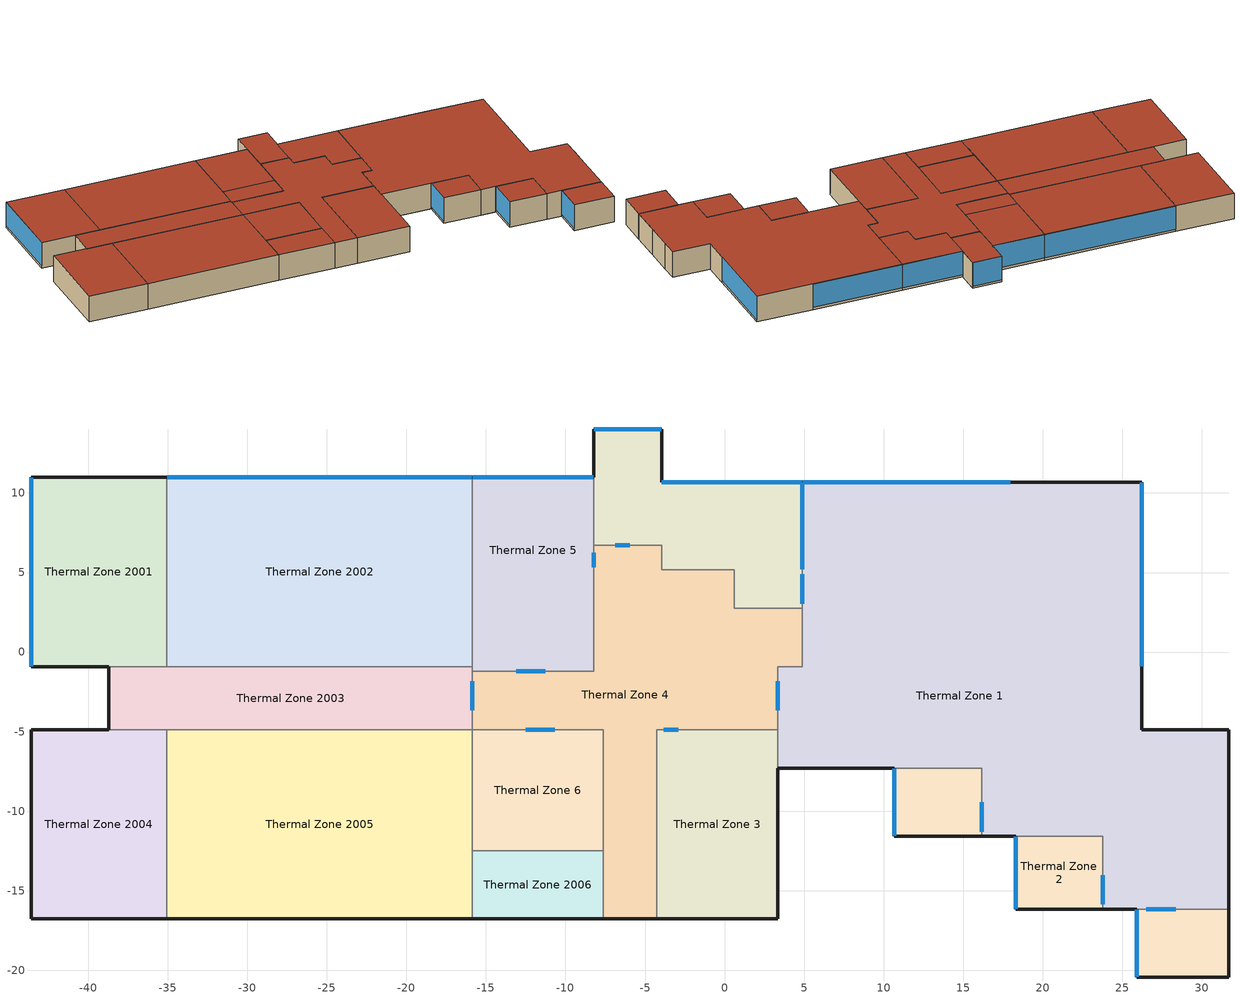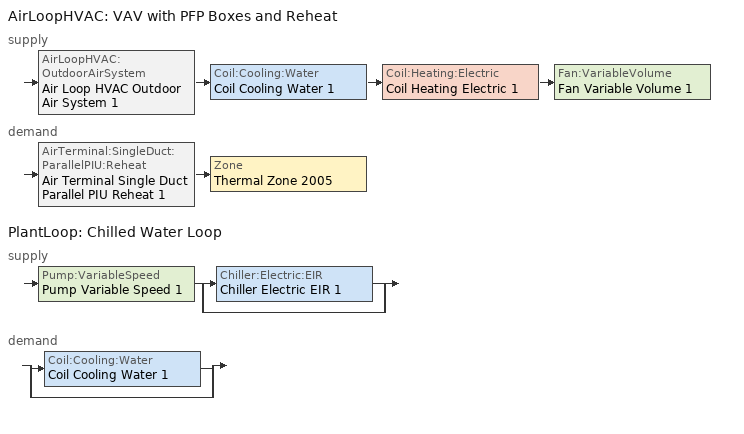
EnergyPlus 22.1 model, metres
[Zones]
Thermal Zone 1
 floor ground (ExtSlabCarpet 4in ClimateZone 1-8): 26.21,10.67 26.21,-4.88 31.7,-4.88 31.7,-16.15 23.77,-16.15 23.77,-11.58 16.15,-11.58 16.15,-7.32 3.35,-7.32 3.35,-0.91 4.88,-0.91 4.88,10.67 z0
 wall outside (ASHRAE 189.1-2009 ExtWall Mass ClimateZone 3): 16.15,-11.58 18.29,-11.58 / 3.35,-7.32 10.67,-7.32 / 31.7,-16.15 31.7,-11.58 31.7,-7.32 31.7,-4.88 26.21,-4.88 26.21,-0.91 26.21,10.67 17.98,10.67 4.88,10.67 / 23.77,-16.15 25.91,-16.15 z0:3.96
 wall to Thermal Zone 2 (Interior Wall): 18.29,-11.58 23.77,-11.58 23.77,-16.15 / 10.67,-7.32 16.15,-7.32 16.15,-11.58 / 25.91,-16.15 31.7,-16.15 z0:3.96
 wall to Thermal Zone 3 (Interior Wall): 3.35,-4.88 3.35,-7.32 / 4.88,10.67 4.88,5.18 4.88,2.74 z0:3.96
 wall to Thermal Zone 4 (Interior Wall): 4.88,2.74 4.88,-0.91 3.35,-0.91 3.35,-4.88 z0:3.96
 window inside (Interior Window): 16.15,-9.45 16.15,-11.28 / 3.35,-1.83 3.35,-3.66 / 4.88,4.88 4.88,3.05 / 26.52,-16.15 28.35,-16.15 / 23.77,-14.02 23.77,-15.85 z0:2.03; 4.88,10.64 4.88,5.21 z0.34:3.94
 window (ASHRAE 189.1-2009 ExtWindow ClimateZone 3): 17.96,10.67 4.9,10.67 / 26.21,-0.89 26.21,10.64 z0.36:3.94
 roof outside (ASHRAE 189.1-2009 ExtRoof IEAD ClimateZone 2-5): 31.7,-16.15 31.7,-4.88 26.21,-4.88 26.21,10.67 4.88,10.67 4.88,-0.91 3.35,-0.91 3.35,-7.32 16.15,-7.32 16.15,-11.58 23.77,-11.58 23.77,-16.15 z3.96
Thermal Zone 2
 floor ground (ExtSlabCarpet 4in ClimateZone 1-8): 16.15,-7.32 16.15,-11.58 10.67,-11.58 10.67,-7.32 z0; 23.77,-11.58 23.77,-16.15 18.29,-16.15 18.29,-11.58 z0; 31.7,-16.15 31.7,-20.42 25.91,-20.42 25.91,-16.15 z0
 wall outside (ASHRAE 189.1-2009 ExtWall Mass ClimateZone 3): 10.67,-7.32 10.67,-11.58 16.15,-11.58 / 18.29,-11.58 18.29,-16.15 23.77,-16.15 / 25.91,-16.15 25.91,-20.42 31.7,-20.42 31.7,-16.15 z0:3.96
 window (ASHRAE 189.1-2009 ExtWindow ClimateZone 3): 10.67,-7.34 10.67,-11.56 / 18.29,-11.61 18.29,-16.13 / 25.91,-16.18 25.91,-20.4 z0.33:3.94
 roof outside (ASHRAE 189.1-2009 ExtRoof IEAD ClimateZone 2-5): 16.15,-11.58 16.15,-7.32 10.67,-7.32 10.67,-11.58 z3.96; 23.77,-16.15 23.77,-11.58 18.29,-11.58 18.29,-16.15 z3.96; 31.7,-20.42 31.7,-16.15 25.91,-16.15 25.91,-20.42 z3.96
Thermal Zone 2001
 floor ground (ExtSlabCarpet 4in ClimateZone 1-8): -35.05,10.97 -35.05,-0.91 -43.59,-0.91 -43.59,10.97 z0
 wall outside (ASHRAE 189.1-2009 ExtWall Mass ClimateZone 3): -35.05,10.97 -43.59,10.97 -43.59,-0.91 -38.71,-0.91 z0:3.96
 wall to Thermal Zone 2002 (AirWall): -35.05,-0.91 -35.05,10.97 z0:3.96
 wall to Thermal Zone 2003 (AirWall): -38.71,-0.91 -35.05,-0.91 z0:3.96
 window (ASHRAE 189.1-2009 ExtWindow ClimateZone 3): -43.59,10.95 -43.59,-0.89 z0.36:3.94
 roof outside (ASHRAE 189.1-2009 ExtRoof IEAD ClimateZone 2-5): -35.05,-0.91 -35.05,10.97 -43.59,10.97 -43.59,-0.91 z3.96
Thermal Zone 2002
 floor ground (ExtSlabCarpet 4in ClimateZone 1-8): -15.85,10.97 -15.85,-0.91 -35.05,-0.91 -35.05,10.97 z0
 wall outside (ASHRAE 189.1-2009 ExtWall Mass ClimateZone 3): -15.85,10.97 -35.05,10.97 z0:3.96
 wall to Thermal Zone 5 (Interior Wall): -15.85,-0.91 -15.85,1.83 -15.85,10.97 z0:3.96
 wall to Thermal Zone 2003 (AirWall): -35.05,-0.91 -15.85,-0.91 z0:3.96
 window (ASHRAE 189.1-2009 ExtWindow ClimateZone 3): -15.88,10.97 -35.03,10.97 z0.36:3.94
 roof outside (ASHRAE 189.1-2009 ExtRoof IEAD ClimateZone 2-5): -15.85,-0.91 -15.85,10.97 -35.05,10.97 -35.05,-0.91 z3.96
Thermal Zone 2003
 floor ground (ExtSlabCarpet 4in ClimateZone 1-8): -15.85,-0.91 -15.85,-4.88 -38.71,-4.88 -38.71,-0.91 z0
 wall outside (ASHRAE 189.1-2009 ExtWall Mass ClimateZone 3): -38.71,-0.91 -38.71,-4.88 z0:3.96
 wall to Thermal Zone 5 (Interior Wall): -15.85,-1.22 -15.85,-0.91 z0:3.96
 wall to Thermal Zone 4 (Interior Wall): -15.85,-4.88 -15.85,-1.22 z0:3.96
 wall to Thermal Zone 2005 (AirWall): -35.05,-4.88 -15.85,-4.88 z0:3.96
 wall to Thermal Zone 2004 (AirWall): -38.71,-4.88 -35.05,-4.88 z0:3.96
 window inside (Interior Window): -15.85,-3.66 -15.85,-1.83 z0:2.03
 roof outside (ASHRAE 189.1-2009 ExtRoof IEAD ClimateZone 2-5): -15.85,-4.88 -15.85,-0.91 -38.71,-0.91 -38.71,-4.88 z3.96
Thermal Zone 2004
 floor ground (ExtSlabCarpet 4in ClimateZone 1-8): -35.05,-4.88 -35.05,-16.76 -43.59,-16.76 -43.59,-4.88 z0
 wall outside (ASHRAE 189.1-2009 ExtWall Mass ClimateZone 3): -38.71,-4.88 -43.59,-4.88 -43.59,-16.76 -35.05,-16.76 z0:3.96
 wall to Thermal Zone 2005 (AirWall): -35.05,-16.76 -35.05,-4.88 z0:3.96
 roof outside (ASHRAE 189.1-2009 ExtRoof IEAD ClimateZone 2-5): -35.05,-16.76 -35.05,-4.88 -43.59,-4.88 -43.59,-16.76 z3.96
Thermal Zone 2005
 floor ground (ExtSlabCarpet 4in ClimateZone 1-8): -15.85,-4.88 -15.85,-16.76 -35.05,-16.76 -35.05,-4.88 z0
 wall outside (ASHRAE 189.1-2009 ExtWall Mass ClimateZone 3): -35.05,-16.76 -15.85,-16.76 z0:3.96
 wall to Thermal Zone 6 (Interior Wall): -15.85,-12.5 -15.85,-4.88 z0:3.96
 wall to Thermal Zone 2006 (AirWall): -15.85,-16.76 -15.85,-12.5 z0:3.96
 roof outside (ASHRAE 189.1-2009 ExtRoof IEAD ClimateZone 2-5): -15.85,-16.76 -15.85,-4.88 -35.05,-4.88 -35.05,-16.76 z3.96
Thermal Zone 2006
 floor ground (ExtSlabCarpet 4in ClimateZone 1-8): -7.62,-12.5 -7.62,-16.76 -15.85,-16.76 -15.85,-12.5 z0
 wall outside (ASHRAE 189.1-2009 ExtWall Mass ClimateZone 3): -15.85,-16.76 -7.62,-16.76 z0:3.96
 wall to Thermal Zone 6 (Interior Wall): -7.62,-12.5 -15.85,-12.5 z0:3.96
 wall to Thermal Zone 4 (Interior Wall): -7.62,-16.76 -7.62,-12.5 z0:3.96
 roof outside (ASHRAE 189.1-2009 ExtRoof IEAD ClimateZone 2-5): -7.62,-16.76 -7.62,-12.5 -15.85,-12.5 -15.85,-16.76 z3.96
Thermal Zone 3
 floor ground (ExtSlabCarpet 4in ClimateZone 1-8): 4.88,10.67 4.88,2.74 0.61,2.74 0.61,5.18 -3.96,5.18 -3.96,10.67 z0; 3.35,-4.88 3.35,-16.76 -4.27,-16.76 -4.27,-4.88 z0; -3.96,14.02 -3.96,6.71 -8.23,6.71 -8.23,14.02 z0
 wall outside (ASHRAE 189.1-2009 ExtWall Mass ClimateZone 3): 4.88,10.67 -3.96,10.67 -3.96,14.02 -8.23,14.02 -8.23,10.97 / -4.27,-16.76 3.35,-16.76 3.35,-7.32 z0:3.96
 wall to Thermal Zone 4 (Interior Wall): 3.35,-4.88 -3.96,-4.88 -4.27,-4.88 -4.27,-16.76 / -8.23,6.71 -3.96,6.71 -3.96,5.18 0.61,5.18 0.61,2.74 4.88,2.74 z0:3.96
 wall to Thermal Zone 5 (Interior Wall): -8.23,10.97 -8.23,6.71 z0:3.96
 window (ASHRAE 189.1-2009 ExtWindow ClimateZone 3): -3.99,14.02 -8.2,14.02 z0.33:3.94; 4.85,10.67 -3.94,10.67 z0.35:3.94
 window inside (Interior Window): -2.9,-4.88 -3.81,-4.88 / -6.86,6.71 -5.94,6.71 z0:2.03
 roof outside (ASHRAE 189.1-2009 ExtRoof IEAD ClimateZone 2-5): 4.88,2.74 4.88,10.67 -3.96,10.67 -3.96,5.18 0.61,5.18 0.61,2.74 z3.96; 3.35,-16.76 3.35,-4.88 -4.27,-4.88 -4.27,-16.76 z3.96; -3.96,6.71 -3.96,14.02 -8.23,14.02 -8.23,6.71 z3.96
Thermal Zone 4
 floor ground (ExtSlabCarpet 4in ClimateZone 1-8): -3.96,6.71 -3.96,5.18 0.61,5.18 0.61,2.74 4.88,2.74 4.88,-0.91 3.35,-0.91 3.35,-4.88 -4.27,-4.88 -4.27,-16.76 -7.62,-16.76 -7.62,-4.88 -15.85,-4.88 -15.85,-1.22 -8.23,-1.22 -8.23,6.71 z0
 wall outside (ASHRAE 189.1-2009 ExtWall Mass ClimateZone 3): -7.62,-16.76 -4.27,-16.76 z0:3.96
 wall to Thermal Zone 6 (Interior Wall): -15.85,-4.88 -8.23,-4.88 -7.62,-4.88 -7.62,-12.5 z0:3.96
 wall to Thermal Zone 5 (Interior Wall): -8.23,6.71 -8.23,1.83 -8.23,-1.22 -10.97,-1.22 -13.41,-1.22 -15.85,-1.22 z0:3.96
 window inside (Interior Window): -12.5,-4.88 -10.67,-4.88 / -11.28,-1.22 -13.11,-1.22 / -8.23,6.25 -8.23,5.33 z0:2.03
 roof outside (ASHRAE 189.1-2009 ExtRoof IEAD ClimateZone 2-5): -4.27,-16.76 -4.27,-4.88 3.35,-4.88 3.35,-0.91 4.88,-0.91 4.88,2.74 0.61,2.74 0.61,5.18 -3.96,5.18 -3.96,6.71 -8.23,6.71 -8.23,-1.22 -15.85,-1.22 -15.85,-4.88 -7.62,-4.88 -7.62,-16.76 z3.96
Thermal Zone 5
 floor ground (ExtSlabCarpet 4in ClimateZone 1-8): -8.23,10.97 -8.23,1.83 -15.85,1.83 -15.85,10.97 z0; -8.23,1.83 -8.23,-1.22 -15.85,-1.22 -15.85,1.83 z0
 wall outside (ASHRAE 189.1-2009 ExtWall Mass ClimateZone 3): -8.23,10.97 -15.85,10.97 z0:3.96
 window (ASHRAE 189.1-2009 ExtWindow ClimateZone 3): -8.26,10.97 -15.82,10.97 z0.35:3.94
 roof outside (ASHRAE 189.1-2009 ExtRoof IEAD ClimateZone 2-5): -8.23,1.83 -8.23,10.97 -15.85,10.97 -15.85,1.83 z3.96; -8.23,-1.22 -8.23,1.83 -15.85,1.83 -15.85,-1.22 z3.96
Thermal Zone 6
 floor ground (ExtSlabCarpet 4in ClimateZone 1-8): -7.62,-4.88 -7.62,-12.5 -15.85,-12.5 -15.85,-4.88 z0
 roof outside (ASHRAE 189.1-2009 ExtRoof IEAD ClimateZone 2-5): -7.62,-12.5 -7.62,-4.88 -15.85,-4.88 -15.85,-12.5 z3.96
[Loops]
AirLoopHVAC 'VAV with PFP Boxes and Reheat'
 supply: AirLoopHVAC:OutdoorAirSystem 'Air Loop HVAC Outdoor Air System 1' > Coil:Cooling:Water 'Coil Cooling Water 1' > Coil:Heating:Electric 'Coil Heating Electric 1' > Fan:VariableVolume 'Fan Variable Volume 1'
 demand: AirTerminal:SingleDuct:ParallelPIU:Reheat 'Air Terminal Single Duct Parallel PIU Reheat 1' > Zone 'Thermal Zone 2005'
PlantLoop 'Chilled Water Loop'
 supply: Pump:VariableSpeed 'Pump Variable Speed 1' > split
  | Chiller:Electric:EIR 'Chiller Electric EIR 1'
  | bypass
 demand: split
  | Coil:Cooling:Water 'Coil Cooling Water 1'
  | bypass
[Building]
Building 1: North Axis {deg}=71.5
[Site:Location]
Greenville-Spartanburg Intl AP: Latitude {deg}=34.9; Longitude {deg}=-82.217; Time Zone {hr}=-5; Elevation {m}=292
[SizingPeriod:DesignDay] Month=7; Day of Month=21; Day Type=SummerDesignDay; Daily Dry-Bulb Temperature Range {deltaC}=10.3; Dry-Bulb Temperature Range Modifier Type=DefaultMultipliers; Barometric Pressure {Pa}=97866; Wind Speed {m/s}=3.2; Wind Direction {deg}=230; Rain Indicator=No; Snow Indicator=No; Daylight Saving Time Indicator=No; Solar Model Indicator=ASHRAETau; ASHRAE Clear Sky Optical Depth for Beam Irradiance (taub)=0.525; ASHRAE Clear Sky Optical Depth for Diffuse Irradiance (taud)=2.03; Begin Environment Reset Mode=FullResetAtBeginEnvironment
Name | Maximum Dry-Bulb Temperature {C} | Humidity Condition Type | Wetbulb or DewPoint at Maximum Dry-Bulb {C}
Greenville-Spartanburg Intl A Ann Clg .4% Condns DB=>MWB | 34.5 | Wetbulb | 23
Greenville-Spartanburg Intl A Ann Clg .4% Condns DP=>MDB | 26.7 | WetBulb | 23.4
[Material] Thermal Absorptance=0.9
Name | Roughness | Thickness {m} | Conductivity {W/m-K} | Density {kg/m3} | Specific Heat {J/kg-K} | Solar Absorptance | Visible Absorptance
1/2IN Gypsum | Smooth | 0.0127 | 0.16 | 784.9 | 830 | 0.4 | 0.4
1IN Stucco | Smooth | 0.0253 | 0.6918 | 1858 | 837 | 0.92 | 0.92
8IN Concrete HW | MediumRough | 0.2033 | 1.7296 | 2243 | 837 | 0.65 | 0.65
G01a 19mm gypsum board | MediumSmooth | 0.019 | 0.16 | 800 | 1090 | 0.4 | 0.4
MAT-CC05 4 HW CONCRETE | Rough | 0.1016 | 1.311 | 2240 | 836.8 | 0.85 | 0.85
Metal Decking | MediumSmooth | 0.0015 | 45.006 | 7680 | 418.4 | 0.6 | 0.6
Roof Insulation [21] | MediumRough | 0.2105 | 0.049 | 265 | 836.8 | 0.7 | 0.7
Roof Membrane | VeryRough | 0.0095 | 0.16 | 1121.29 | 1460 | 0.7 | 0.7
Wall Insulation [36] | MediumRough | 0.0566 | 0.0432 | 91 | 837 | 0.5 | 0.5
[Material:AirGap]
F04 Wall air space resistance: Thermal Resistance {m2-K/W}=0.15
[Material:NoMass]
CP02 CARPET PAD: Roughness=Smooth; Thermal Resistance {m2-K/W}=0.1; Thermal Absorptance=0.9; Solar Absorptance=0.8; Visible Absorptance=0.8
[WindowMaterial:Glazing] Optical Data Type=SpectralAverage; Thickness {m}=0.003; Back Side Solar Reflectance at Normal Incidence=0; Back Side Visible Reflectance at Normal Incidence=0; Infrared Transmittance at Normal Incidence=0; Dirt Correction Factor for Solar and Visible Transmittance=1; Solar Diffusing=No
Name | Solar Transmittance at Normal Incidence | Front Side Solar Reflectance at Normal Incidence | Visible Transmittance at Normal Incidence | Front Side Visible Reflectance at Normal Incidence | Front Side Infrared Hemispherical Emissivity | Back Side Infrared Hemispherical Emissivity | Conductivity {W/m-K}
Clear 3mm | 0.837 | 0.075 | 0.898 | 0.081 | 0.84 | 0.84 | 0.9
Theoretical Glass [202] | 0.2325 | 0.7175 | 0.3192 | 0.6308 | 0.9 | 0.9 | 0.0192
[Construction]
ASHRAE 189.1-2009 ExtRoof IEAD ClimateZone 2-5: Roof Membrane, Roof Insulation [21], Metal Decking
ASHRAE 189.1-2009 ExtWall Mass ClimateZone 3: 1IN Stucco, 8IN Concrete HW, Wall Insulation [36], 1/2IN Gypsum
ASHRAE 189.1-2009 ExtWindow ClimateZone 3: Theoretical Glass [202]
ExtSlabCarpet 4in ClimateZone 1-8: MAT-CC05 4 HW CONCRETE, CP02 CARPET PAD
Interior Wall: G01a 19mm gypsum board, F04 Wall air space resistance, G01a 19mm gypsum board
Interior Window: Clear 3mm
[Construction:AirBoundary]
AirWall: None, 0
[Zone] Multiplier=1; Part of Total Floor Area=Yes
Thermal Zone 1; Thermal Zone 2; Thermal Zone 2001; Thermal Zone 2002; Thermal Zone 2003; Thermal Zone 2004; Thermal Zone 2005; Thermal Zone 2006; Thermal Zone 3; Thermal Zone 4; Thermal Zone 5; Thermal Zone 6
[ZoneControl:Thermostat]
Thermal Zone 2005 Thermostat: Zone or ZoneList=Thermal Zone 2005; Control Type Schedule=Thermal Zone 2005 Thermostat Schedule; Control 1=Thermostat Setpoint Dual Setpoint 8; Temperature Difference Between Cutout And Setpoint {deltaC}=0
[ThermostatSetpoint:DualSetpoint]
Thermostat Setpoint Dual Setpoint 8: Heating Setpoint Temperature Schedule=HVAC_heat; Cooling Setpoint Temperature Schedule=HVAC_cool
[AirTerminal:SingleDuct:ParallelPIU:Reheat]
Air Terminal Single Duct Parallel PIU Reheat 1: Availability Schedule=Always On Discrete; Maximum Primary Air Flow Rate {m3/s}=Autosize; Maximum Secondary Air Flow Rate {m3/s}=Autosize; Minimum Primary Air Flow Fraction=Autosize; Fan On Flow Fraction=Autosize; Fan=Fan Constant Volume 1; Reheat Coil=Coil Heating Electric 2; Maximum Hot Water or Steam Flow Rate {m3/s}=Autosize; Minimum Hot Water or Steam Flow Rate {m3/s}=0; Convergence Tolerance=0.001
[Coil:Heating:Electric] Availability Schedule=Always On Discrete; Efficiency=1; Nominal Capacity {W}=Autosize
Coil Heating Electric 2; Coil Heating Electric 1
[Fan:ConstantVolume]
Fan Constant Volume 1: Availability Schedule=Always On Discrete; Fan Total Efficiency=0.7; Pressure Rise {Pa}=300; Maximum Flow Rate {m3/s}=AutoSize; Motor Efficiency=0.9; Motor In Airstream Fraction=1
[Zone equipment]
Thermal Zone 2005: Air Terminal Single Duct Parallel PIU Reheat 1
[Sizing:Zone]
Thermal Zone 2005: Zone Cooling Design Supply Air Temperature Input Method=SupplyAirTemperature; Zone Cooling Design Supply Air Temperature {C}=14; Zone Cooling Design Supply Air Temperature Difference {deltaC}=11.11; Zone Heating Design Supply Air Temperature Input Method=SupplyAirTemperature; Zone Heating Design Supply Air Temperature {C}=40; Zone Heating Design Supply Air Temperature Difference {deltaC}=11.11; Zone Cooling Design Supply Air Humidity Ratio {kgWater/kgDryAir}=0.0085; Zone Heating Design Supply Air Humidity Ratio {kgWater/kgDryAir}=0.008; Design Specification Outdoor Air Object=189.1-2009 - Office - OpenOffice - CZ1-3 Ventilation; Cooling Design Air Flow Method=DesignDay; Cooling Design Air Flow Rate {m3/s}=0; Cooling Minimum Air Flow per Zone Floor Area {m3/s-m2}=0.000762; Cooling Minimum Air Flow {m3/s}=0; Cooling Minimum Air Flow Fraction=0; Heating Design Air Flow Method=DesignDay; Heating Design Air Flow Rate {m3/s}=0; Heating Maximum Air Flow per Zone Floor Area {m3/s-m2}=0.002032; Heating Maximum Air Flow {m3/s}=0.141576; Heating Maximum Air Flow Fraction=0.3; Account for Dedicated Outdoor Air System=Yes; Dedicated Outdoor Air System Control Strategy=NeutralSupplyAir; Dedicated Outdoor Air Low Setpoint Temperature for Design {C}=Autosize; Dedicated Outdoor Air High Setpoint Temperature for Design {C}=Autosize
[Controller:MechanicalVentilation]
Controller Mechanical Ventilation 1: Availability Schedule=Always On Discrete; Demand Controlled Ventilation=No; System Outdoor Air Method=ZoneSum; Zone or ZoneList Name 1=Thermal Zone 2005; Design Specification Outdoor Air Object Name 1=189.1-2009 - Office - OpenOffice - CZ1-3 Ventilation
[DesignSpecification:OutdoorAir]
189.1-2009 - Office - OpenOffice - CZ1-3 Ventilation: Outdoor Air Method=Sum; Outdoor Air Flow per Person {m3/s-person}=0.00943895; Outdoor Air Flow per Zone Floor Area {m3/s-m2}=0; Outdoor Air Flow per Zone {m3/s}=0; Outdoor Air Flow Air Changes per Hour {1/hr}=0
[InternalMass] Construction=Interior Wall
Name | Zone or ZoneList | Surface Area {m2}
Merged Face 108 - Face 96 | Thermal Zone 3 | 15.7006
Merged Face 67 - Face 82 | Thermal Zone 5 | 10.8697
Merged Face 68 - Face 81; Merged Face 69 - Face 80 | Thermal Zone 5 | 9.66192
[AirLoopHVAC]
VAV with PFP Boxes and Reheat: Design Supply Air Flow Rate {m3/s}=AutoSize; Design Return Air Flow Fraction of Supply Air Flow=1
[Sizing:System]
VAV with PFP Boxes and Reheat: Type of Load to Size On=Sensible; Design Outdoor Air Flow Rate {m3/s}=Autosize; Central Heating Maximum System Air Flow Ratio=0.3; Preheat Design Temperature {C}=7; Preheat Design Humidity Ratio {kgWater/kgDryAir}=0.008; Precool Design Temperature {C}=12.8; Precool Design Humidity Ratio {kgWater/kgDryAir}=0.008; Central Cooling Design Supply Air Temperature {C}=12.8; Central Heating Design Supply Air Temperature {C}=16.7; Type of Zone Sum to Use=NonCoincident; 100% Outdoor Air in Cooling=Yes; 100% Outdoor Air in Heating=Yes; Central Cooling Design Supply Air Humidity Ratio {kgWater/kgDryAir}=0.0085; Central Heating Design Supply Air Humidity Ratio {kgWater/kgDryAir}=0.008; Cooling Supply Air Flow Rate Method=DesignDay; Cooling Supply Air Flow Rate {m3/s}=0; Cooling Supply Air Flow Rate Per Floor Area {m3/s-m2}=0.00996765; Cooling Fraction of Autosized Cooling Supply Air Flow Rate=1; Cooling Supply Air Flow Rate Per Unit Cooling Capacity {m3/s-W}=3.94755e-05; Heating Supply Air Flow Rate Method=DesignDay; Heating Supply Air Flow Rate {m3/s}=0; Heating Supply Air Flow Rate Per Floor Area {m3/s-m2}=0.00996765; Heating Fraction of Autosized Heating Supply Air Flow Rate=1; Heating Fraction of Autosized Cooling Supply Air Flow Rate=1; Heating Supply Air Flow Rate Per Unit Heating Capacity {m3/s-W}=3.15882e-05; System Outdoor Air Method=ZoneSum; Zone Maximum Outdoor Air Fraction=1; Cooling Design Capacity Method=CoolingDesignCapacity; Cooling Design Capacity {W}=Autosize; Cooling Design Capacity Per Floor Area {W/m2}=234.7; Fraction of Autosized Cooling Design Capacity=1; Heating Design Capacity Method=HeatingDesignCapacity; Heating Design Capacity {W}=Autosize; Heating Design Capacity Per Floor Area {W/m2}=157; Fraction of Autosized Heating Design Capacity=1; Central Cooling Capacity Control Method=OnOff; Occupant Diversity=Autosize
[Controller:WaterCoil]
Controller Water Coil 1: Control Variable=Temperature; Action=Reverse; Actuator Variable=Flow; Controller Convergence Tolerance {deltaC}=Autosize; Maximum Actuated Flow {m3/s}=Autosize; Minimum Actuated Flow {m3/s}=0
[AvailabilityManager:Scheduled] Schedule=Always On Discrete
VAV with PFP Boxes and Reheat Availability Manager; Air Loop HVAC Outdoor Air System 1 Availability Manager
[Controller:OutdoorAir]
Controller Outdoor Air 1: Minimum Outdoor Air Flow Rate {m3/s}=0; Maximum Outdoor Air Flow Rate {m3/s}=Autosize; Economizer Control Type=NoEconomizer; Economizer Control Action Type=ModulateFlow; Economizer Maximum Limit Dry-Bulb Temperature {C}=28; Economizer Maximum Limit Enthalpy {J/kg}=64000; Economizer Minimum Limit Dry-Bulb Temperature {C}=-100; Lockout Type=NoLockout; Minimum Limit Type=FixedMinimum; Mechanical Ventilation Controller=Controller Mechanical Ventilation 1; High Humidity Control=No; Control High Indoor Humidity Based on Outdoor Humidity Ratio=Yes; Heat Recovery Bypass Control Type=BypassWhenWithinEconomizerLimits
[SetpointManager:MixedAir] Control Variable=Temperature
Node 20 OS Default SPM; Node 21 OS Default SPM; Node 22 OS Default SPM
[Coil:Cooling:Water]
Coil Cooling Water 1: Availability Schedule=Always On Discrete; Design Water Flow Rate {m3/s}=Autosize; Design Air Flow Rate {m3/s}=Autosize; Design Inlet Water Temperature {C}=Autosize; Design Inlet Air Temperature {C}=Autosize; Design Outlet Air Temperature {C}=Autosize; Design Inlet Air Humidity Ratio {kgWater/kgDryAir}=Autosize; Design Outlet Air Humidity Ratio {kgWater/kgDryAir}=Autosize; Type of Analysis=SimpleAnalysis; Heat Exchanger Configuration=CrossFlow
[Fan:VariableVolume]
Fan Variable Volume 1: Availability Schedule=Always On Discrete; Fan Total Efficiency=0.6045; Pressure Rise {Pa}=500; Maximum Flow Rate {m3/s}=AutoSize; Fan Power Minimum Flow Rate Input Method=FixedFlowRate; Fan Power Minimum Flow Fraction=0; Fan Power Minimum Air Flow Rate {m3/s}=0; Motor Efficiency=0.93; Motor In Airstream Fraction=1; Fan Power Coefficient 1=0.0407599; Fan Power Coefficient 2=0.088045; Fan Power Coefficient 3=-0.0729261; Fan Power Coefficient 4=0.94374; Fan Power Coefficient 5=0
[SetpointManager:Scheduled] Control Variable=Temperature
Name | Schedule
Setpoint Manager Scheduled 1 | Deck_Temperature 1
Setpoint Manager Scheduled 2 | Chilled_Water_Temperature
[PlantLoop]
Chilled Water Loop: Fluid Type=Water; Plant Equipment Operation Scheme=Chilled Water Loop Operation Schemes; Maximum Loop Temperature {C}=100; Minimum Loop Temperature {C}=0; Maximum Loop Flow Rate {m3/s}=Autosize; Minimum Loop Flow Rate {m3/s}=0; Plant Loop Volume {m3}=Autocalculate; Load Distribution Scheme=Optimal; Plant Loop Demand Calculation Scheme=SingleSetpoint; Common Pipe Simulation=None
[Sizing:Plant]
Chilled Water Loop: Loop Type=Cooling; Design Loop Exit Temperature {C}=7.22; Loop Design Temperature Difference {deltaC}=6.67; Sizing Option=NonCoincident; Zone Timesteps in Averaging Window=1; Coincident Sizing Factor Mode=None
[Pump:VariableSpeed]
Pump Variable Speed 1: Design Maximum Flow Rate {m3/s}=Autosize; Design Pump Head {Pa}=179352; Design Power Consumption {W}=Autosize; Motor Efficiency=0.9; Fraction of Motor Inefficiencies to Fluid Stream=0; Coefficient 1 of the Part Load Performance Curve=0; Coefficient 2 of the Part Load Performance Curve=1; Coefficient 3 of the Part Load Performance Curve=0; Coefficient 4 of the Part Load Performance Curve=0; Design Minimum Flow Rate {m3/s}=0; Pump Control Type=Intermittent; Skin Loss Radiative Fraction=0.5; Design Power Sizing Method=PowerPerFlowPerPressure; Design Electric Power per Unit Flow Rate {W/(m3/s)}=348701.1; Design Shaft Power per Unit Flow Rate per Unit Head {W/((m3/s)-Pa)}=1.28205; Design Minimum Flow Rate Fraction=0
[Chiller:Electric:EIR]
Chiller Electric EIR 1: Reference Capacity {W}=Autosize; Reference COP {W/W}=5.5; Reference Leaving Chilled Water Temperature {C}=6.67; Reference Entering Condenser Fluid Temperature {C}=29.4; Reference Chilled Water Flow Rate {m3/s}=Autosize; Reference Condenser Fluid Flow Rate {m3/s}=Autosize; Cooling Capacity Function of Temperature Curve=Curve Biquadratic 1; Electric Input to Cooling Output Ratio Function of Temperature Curve=Curve Biquadratic 2; Electric Input to Cooling Output Ratio Function of Part Load Ratio Curve=Curve Quadratic 2; Minimum Part Load Ratio=0.1; Maximum Part Load Ratio=1; Optimum Part Load Ratio=1; Minimum Unloading Ratio=0.2; Condenser Type=AirCooled; Condenser Fan Power Ratio {W/W}=0; Fraction of Compressor Electric Consumption Rejected by Condenser=1; Leaving Chilled Water Lower Temperature Limit {C}=2; Chiller Flow Mode=NotModulated; Sizing Factor=1; Basin Heater Capacity {W/K}=0; Basin Heater Setpoint Temperature {C}=10; Condenser Heat Recovery Relative Capacity Fraction=1
[PlantEquipmentOperationSchemes]
Chilled Water Loop Operation Schemes: Control Scheme Object Type 1=PlantEquipmentOperation:CoolingLoad; Control Scheme Name 1=Chilled Water Loop Cooling Operation Scheme; Control Scheme Schedule Name 1=Always On Discrete
[PlantEquipmentOperation:CoolingLoad]
Chilled Water Loop Cooling Operation Scheme: Load Range Lower Limit 1 {W}=0; Load Range Upper Limit 1 {W}=1000000000; Range Equipment List Name 1=Chilled Water Loop Cooling Equipment List
[PlantEquipmentList]
Chilled Water Loop Cooling Equipment List: Chiller:Electric:EIR, Chiller Electric EIR 1
[Schedule:Compact]
Thermal Zone 2005 Thermostat Schedule: Through: 12/31, For: AllDays, Until: 24:00, 4
[Schedule:Day:Interval]
Schedule Day 4: No, 24:00, 18.3333
Schedule Day 1: No, 03:00, 18.3333, 19:00, 21.6667, 24:00, 18.3333
Schedule Day 3: No, 24:00, 26.6667
Schedule Day 2: No, 03:00, 26.6667, 19:00, 23.3333, 24:00, 26.6667
Chilled_Water_Temperature_Default; Chilled_Water_Temperature_Summer_Design_Day; Chilled_Water_Temperature_Winter_Design_Day: No, 24:00, 6.7
Deck_Temperature_Default 1; Deck_Temperature_Summer_Design_Day 1; Deck_Temperature_Winter_Design_Day 1: No, 24:00, 12.8
[Schedule:Week:Daily]
HVAC_heat Week Rule - Jan1-Jan1: Schedule Day 4, Schedule Day 4, Schedule Day 4, Schedule Day 4, Schedule Day 4, Schedule Day 4, Schedule Day 4, Schedule Day 1, Schedule Day 1, Schedule Day 1, Schedule Day 1, Schedule Day 1
HVAC_heat Week Rule - Jan2-Dec31: Schedule Day 4, Schedule Day 1, Schedule Day 1, Schedule Day 1, Schedule Day 1, Schedule Day 1, Schedule Day 4, Schedule Day 1, Schedule Day 1, Schedule Day 1, Schedule Day 1, Schedule Day 1
HVAC_cool Week Rule - Jan1-Jan1: Schedule Day 3, Schedule Day 3, Schedule Day 3, Schedule Day 3, Schedule Day 3, Schedule Day 3, Schedule Day 3, Schedule Day 2, Schedule Day 2, Schedule Day 2, Schedule Day 2, Schedule Day 2
HVAC_cool Week Rule - Jan2-Dec31: Schedule Day 3, Schedule Day 2, Schedule Day 2, Schedule Day 2, Schedule Day 2, Schedule Day 2, Schedule Day 3, Schedule Day 2, Schedule Day 2, Schedule Day 2, Schedule Day 2, Schedule Day 2
Chilled_Water_Temperature Week Rule - Jan1-Dec31: Chilled_Water_Temperature_Default, Chilled_Water_Temperature_Default, Chilled_Water_Temperature_Default, Chilled_Water_Temperature_Default, Chilled_Water_Temperature_Default, Chilled_Water_Temperature_Default, Chilled_Water_Temperature_Default, Chilled_Water_Temperature_Default, Chilled_Water_Temperature_Summer_Design_Day, Chilled_Water_Temperature_Winter_Design_Day, Chilled_Water_Temperature_Default, Chilled_Water_Temperature_Default
Deck_Temperature 1 Week Rule - Jan1-Dec31: Deck_Temperature_Default 1, Deck_Temperature_Default 1, Deck_Temperature_Default 1, Deck_Temperature_Default 1, Deck_Temperature_Default 1, Deck_Temperature_Default 1, Deck_Temperature_Default 1, Deck_Temperature_Default 1, Deck_Temperature_Summer_Design_Day 1, Deck_Temperature_Winter_Design_Day 1, Deck_Temperature_Default 1, Deck_Temperature_Default 1
[Schedule:Year]
HVAC_heat: HVAC_heat Week Rule - Jan1-Jan1, 1, 1, 1, 1, HVAC_heat Week Rule - Jan2-Dec31, 1, 2, 12, 31
HVAC_cool: HVAC_cool Week Rule - Jan1-Jan1, 1, 1, 1, 1, HVAC_cool Week Rule - Jan2-Dec31, 1, 2, 12, 31
Chilled_Water_Temperature: Chilled_Water_Temperature Week Rule - Jan1-Dec31, 1, 1, 12, 31
Deck_Temperature 1: Deck_Temperature 1 Week Rule - Jan1-Dec31, 1, 1, 12, 31
[Schedule:Constant]
Always On Discrete: Hourly Value=1
[Curve:Biquadratic] Minimum Value of x {BasedOnField A2}=5; Maximum Value of x {BasedOnField A2}=10; Minimum Value of y {BasedOnField A3}=24; Maximum Value of y {BasedOnField A3}=35
Name | Coefficient1 Constant | Coefficient2 x | Coefficient3 x**2 | Coefficient4 y | Coefficient5 y**2 | Coefficient6 x*y
Curve Biquadratic 1 | 1.02152 | 0.0370359 | 0.000233248 | -0.00389405 | -6.52536e-05 | -0.000268045
Curve Biquadratic 2 | 0.701769 | -0.00452016 | 0.00053311 | -0.00549821 | 0.000544579 | -0.000729032
[Curve:Quadratic]
Curve Quadratic 2: Coefficient1 Constant=0.0636912; Coefficient2 x=0.584888; Coefficient3 x**2=0.352803; Minimum Value of x {BasedOnField A2}=0; Maximum Value of x {BasedOnField A2}=1
